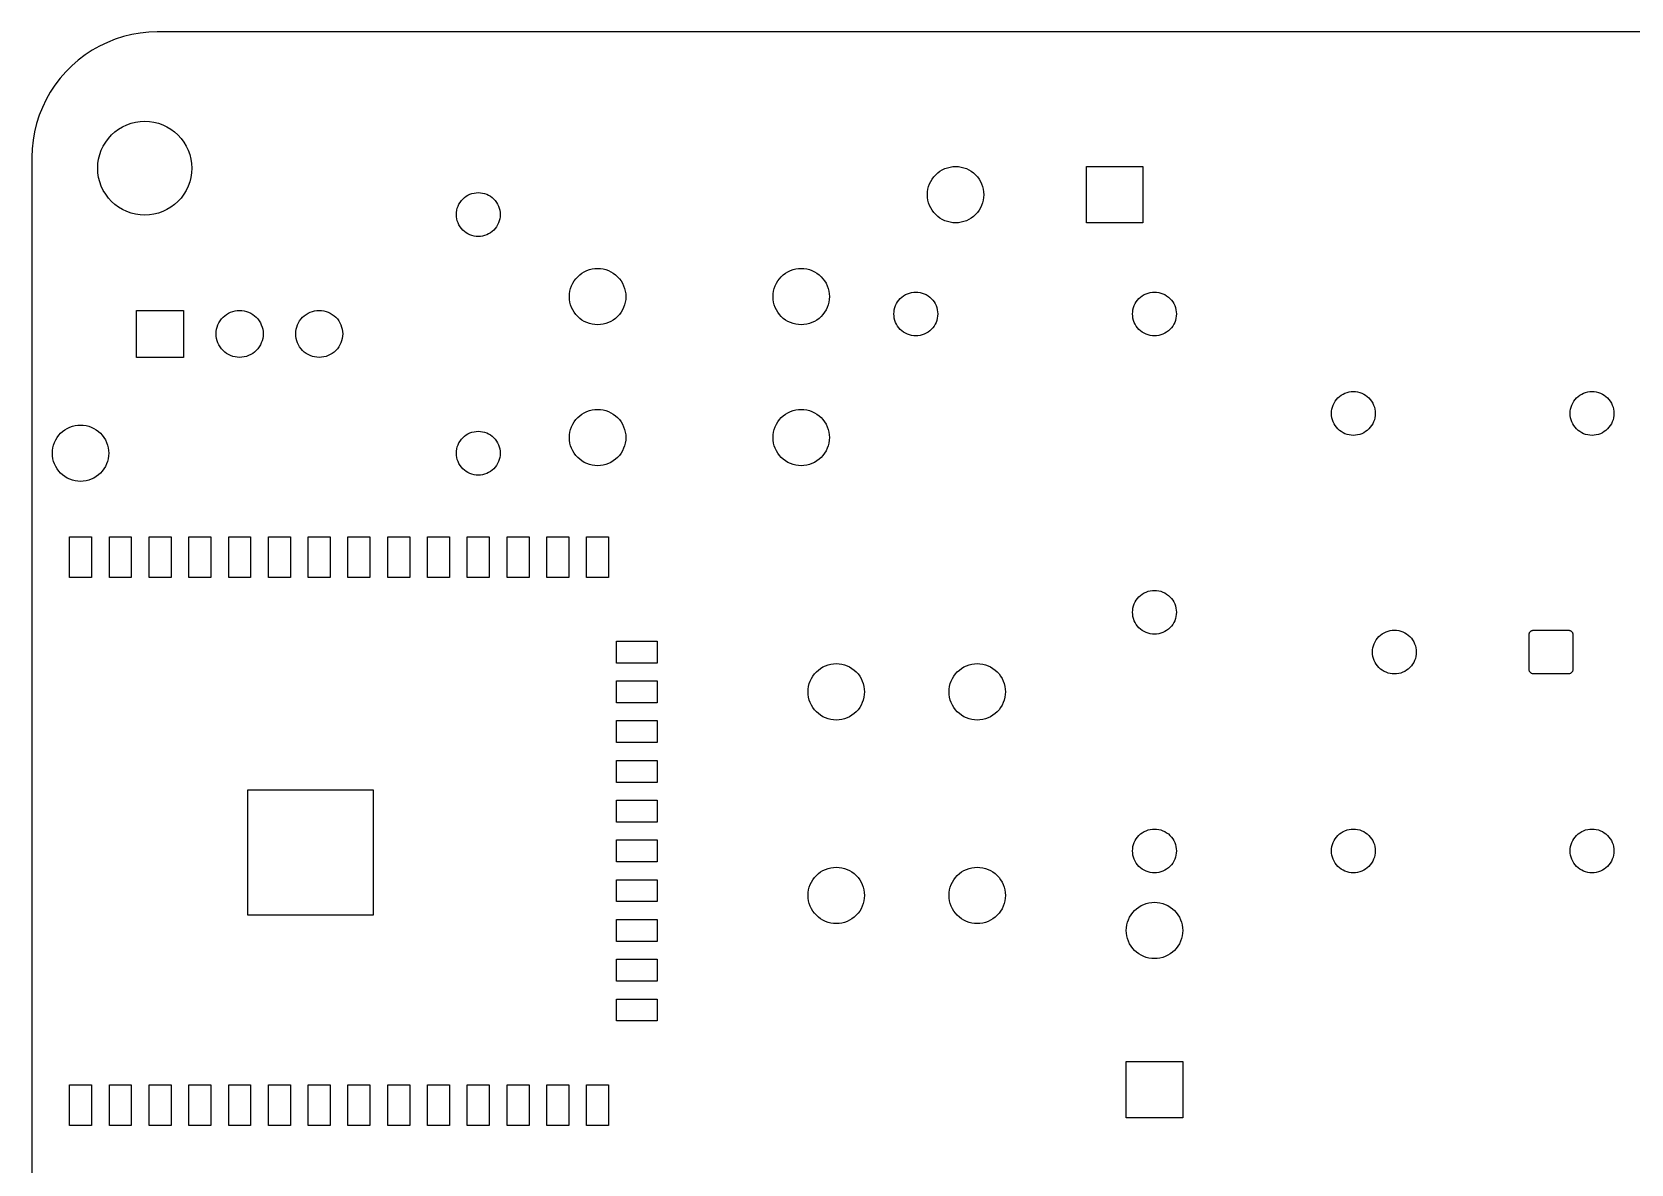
# Model space of a CAD drawing. Header units: millimetres. Extents: x 0 to 102, y 0 to 73.
# Drawn here: x 0 to 51.1, y 37.1 to 73.2 of the extents above; entities that cross this region are included whole.
import ezdxf

# ---------------------------------------------------------------- set-up
doc = ezdxf.new("R2010")
doc.units = ezdxf.units.MM
doc.layers.add('MASK_OPENINGS', color=5, linetype='Continuous')
doc.layers.add('OUTLINE', color=1, linetype='Continuous')

msp = doc.modelspace()

# ---------------------------------------------------------------- linework, layer by layer
at = {"layer": 'MASK_OPENINGS', "color": 5}
for points in [[(2.64849, 67.74058), (2.53943, 67.83943), (2.44058, 67.94849), (2.3529, 68.06671), (2.27722, 68.19296), (2.21429, 68.32602), (2.1647, 68.46461), (2.12894, 68.60739), (2.10734, 68.75299), (2.10012, 68.9), (2.10734, 69.04701), (2.12894, 69.19261), (2.1647, 69.33539), (2.21429, 69.47398), (2.27722, 69.60704), (2.3529, 69.73329), (2.44058, 69.85151), (2.53943, 69.96057), (2.64849, 70.05942), (2.76671, 70.1471), (2.89296, 70.22278), (3.02602, 70.28571), (3.16461, 70.3353), (3.30739, 70.37106), (3.45299, 70.39266), (3.6, 70.39988), (3.74701, 70.39266), (3.89261, 70.37106), (4.03539, 70.3353), (4.17398, 70.28571), (4.30704, 70.22278), (4.43329, 70.1471), (4.55151, 70.05942), (4.66057, 69.96057), (4.75942, 69.85151), (4.8471, 69.73329), (4.92278, 69.60704), (4.98571, 69.47398), (5.0353, 69.33539), (5.07106, 69.19261), (5.09266, 69.04701), (5.09988, 68.9), (5.09266, 68.75299), (5.07106, 68.60739), (5.0353, 68.46461), (4.98571, 68.32602), (4.92278, 68.19296), (4.8471, 68.06671), (4.75942, 67.94849), (4.66057, 67.83943), (4.55151, 67.74058), (4.43329, 67.6529), (4.30704, 67.57722), (4.17398, 67.51429), (4.03539, 67.4647), (3.89261, 67.42894), (3.74701, 67.40734), (3.6, 67.40012), (3.45299, 67.40734), (3.30739, 67.42894), (3.16461, 67.4647), (3.02602, 67.51429), (2.89296, 67.57722), (2.76671, 67.6529), (2.64849, 67.74058)], [(28.85369, 67.41869), (28.79438, 67.48412), (28.74178, 67.55505), (28.69638, 67.6308), (28.65862, 67.71063), (28.62887, 67.79378), (28.60741, 67.87944), (28.59445, 67.9668), (28.59012, 68.055), (28.59445, 68.1432), (28.60741, 68.23056), (28.62887, 68.31622), (28.65862, 68.39937), (28.69638, 68.4792), (28.74178, 68.55495), (28.79438, 68.62588), (28.85369, 68.69131), (28.91912, 68.75062), (28.99005, 68.80322), (29.0658, 68.84862), (29.14563, 68.88638), (29.22878, 68.91613), (29.31444, 68.93759), (29.4018, 68.95055), (29.49, 68.95488), (29.5782, 68.95055), (29.66556, 68.93759), (29.75122, 68.91613), (29.83437, 68.88638), (29.9142, 68.84862), (29.98995, 68.80322), (30.06088, 68.75062), (30.12631, 68.69131), (30.18562, 68.62588), (30.23822, 68.55495), (30.28362, 68.4792), (30.32138, 68.39937), (30.35113, 68.31622), (30.37259, 68.23056), (30.38555, 68.1432), (30.38988, 68.055), (30.38555, 67.9668), (30.37259, 67.87944), (30.35113, 67.79378), (30.32138, 67.71063), (30.28362, 67.6308), (30.23822, 67.55505), (30.18562, 67.48412), (30.12631, 67.41869), (30.06088, 67.35938), (29.98995, 67.30678), (29.9142, 67.26138), (29.83437, 67.22362), (29.75122, 67.19387), (29.66556, 67.17241), (29.5782, 67.15945), (29.49, 67.15512), (29.4018, 67.15945), (29.31444, 67.17241), (29.22878, 67.19387), (29.14563, 67.22362), (29.0658, 67.26138), (28.99005, 67.30678), (28.91912, 67.35938), (28.85369, 67.41869)], [(35.47, 67.155), (33.67, 67.155), (33.67, 68.955), (35.47, 68.955), (35.47, 67.155)], [(13.75511, 66.92511), (13.70899, 66.976), (13.66807, 67.03117), (13.63276, 67.09008), (13.6034, 67.15217), (13.58026, 67.21684), (13.56357, 67.28346), (13.55349, 67.3514), (13.55012, 67.42), (13.55349, 67.4886), (13.56357, 67.55654), (13.58026, 67.62316), (13.6034, 67.68783), (13.63276, 67.74992), (13.66807, 67.80883), (13.70899, 67.864), (13.75511, 67.91489), (13.806, 67.96101), (13.86117, 68.00193), (13.92008, 68.03724), (13.98217, 68.0666), (14.04684, 68.08974), (14.11346, 68.10643), (14.1814, 68.11651), (14.25, 68.11988), (14.3186, 68.11651), (14.38654, 68.10643), (14.45316, 68.08974), (14.51783, 68.0666), (14.57992, 68.03724), (14.63883, 68.00193), (14.694, 67.96101), (14.74489, 67.91489), (14.79101, 67.864), (14.83193, 67.80883), (14.86724, 67.74992), (14.8966, 67.68783), (14.91974, 67.62316), (14.93643, 67.55654), (14.94651, 67.4886), (14.94988, 67.42), (14.94651, 67.3514), (14.93643, 67.28346), (14.91974, 67.21684), (14.8966, 67.15217), (14.86724, 67.09008), (14.83193, 67.03117), (14.79101, 66.976), (14.74489, 66.92511), (14.694, 66.87899), (14.63883, 66.83807), (14.57992, 66.80276), (14.51783, 66.7734), (14.45316, 66.75026), (14.38654, 66.73357), (14.3186, 66.72349), (14.25, 66.72012), (14.1814, 66.72349), (14.11346, 66.73357), (14.04684, 66.75026), (13.98217, 66.7734), (13.92008, 66.80276), (13.86117, 66.83807), (13.806, 66.87899), (13.75511, 66.92511)], [(17.42369, 64.16369), (17.36438, 64.22912), (17.31178, 64.30005), (17.26638, 64.3758), (17.22862, 64.45563), (17.19887, 64.53878), (17.17741, 64.62444), (17.16445, 64.7118), (17.16012, 64.8), (17.16445, 64.8882), (17.17741, 64.97556), (17.19887, 65.06122), (17.22862, 65.14437), (17.26638, 65.2242), (17.31178, 65.29995), (17.36438, 65.37088), (17.42369, 65.43631), (17.48912, 65.49562), (17.56005, 65.54822), (17.6358, 65.59362), (17.71563, 65.63138), (17.79878, 65.66113), (17.88444, 65.68259), (17.9718, 65.69555), (18.06, 65.69988), (18.1482, 65.69555), (18.23556, 65.68259), (18.32122, 65.66113), (18.40437, 65.63138), (18.4842, 65.59362), (18.55995, 65.54822), (18.63088, 65.49562), (18.69631, 65.43631), (18.75562, 65.37088), (18.80822, 65.29995), (18.85362, 65.2242), (18.89138, 65.14437), (18.92113, 65.06122), (18.94259, 64.97556), (18.95555, 64.8882), (18.95988, 64.8), (18.95555, 64.7118), (18.94259, 64.62444), (18.92113, 64.53878), (18.89138, 64.45563), (18.85362, 64.3758), (18.80822, 64.30005), (18.75562, 64.22912), (18.69631, 64.16369), (18.63088, 64.10438), (18.55995, 64.05178), (18.4842, 64.00638), (18.40437, 63.96862), (18.32122, 63.93887), (18.23556, 63.91741), (18.1482, 63.90445), (18.06, 63.90012), (17.9718, 63.90445), (17.88444, 63.91741), (17.79878, 63.93887), (17.71563, 63.96862), (17.6358, 64.00638), (17.56005, 64.05178), (17.48912, 64.10438), (17.42369, 64.16369)], [(23.92369, 64.16369), (23.86438, 64.22912), (23.81178, 64.30005), (23.76638, 64.3758), (23.72862, 64.45563), (23.69887, 64.53878), (23.67741, 64.62444), (23.66445, 64.7118), (23.66012, 64.8), (23.66445, 64.8882), (23.67741, 64.97556), (23.69887, 65.06122), (23.72862, 65.14437), (23.76638, 65.2242), (23.81178, 65.29995), (23.86438, 65.37088), (23.92369, 65.43631), (23.98912, 65.49562), (24.06005, 65.54822), (24.1358, 65.59362), (24.21563, 65.63138), (24.29878, 65.66113), (24.38444, 65.68259), (24.4718, 65.69555), (24.56, 65.69988), (24.6482, 65.69555), (24.73556, 65.68259), (24.82122, 65.66113), (24.90437, 65.63138), (24.9842, 65.59362), (25.05995, 65.54822), (25.13088, 65.49562), (25.19631, 65.43631), (25.25562, 65.37088), (25.30822, 65.29995), (25.35362, 65.2242), (25.39138, 65.14437), (25.42113, 65.06122), (25.44259, 64.97556), (25.45555, 64.8882), (25.45988, 64.8), (25.45555, 64.7118), (25.44259, 64.62444), (25.42113, 64.53878), (25.39138, 64.45563), (25.35362, 64.3758), (25.30822, 64.30005), (25.25562, 64.22912), (25.19631, 64.16369), (25.13088, 64.10438), (25.05995, 64.05178), (24.9842, 64.00638), (24.90437, 63.96862), (24.82122, 63.93887), (24.73556, 63.91741), (24.6482, 63.90445), (24.56, 63.90012), (24.4718, 63.90445), (24.38444, 63.91741), (24.29878, 63.93887), (24.21563, 63.96862), (24.1358, 64.00638), (24.06005, 64.05178), (23.98912, 64.10438), (23.92369, 64.16369)], [(27.72511, 63.75011), (27.67899, 63.801), (27.63807, 63.85617), (27.60276, 63.91508), (27.5734, 63.97717), (27.55026, 64.04184), (27.53357, 64.10846), (27.52349, 64.1764), (27.52012, 64.245), (27.52349, 64.3136), (27.53357, 64.38154), (27.55026, 64.44816), (27.5734, 64.51283), (27.60276, 64.57492), (27.63807, 64.63383), (27.67899, 64.689), (27.72511, 64.73989), (27.776, 64.78601), (27.83117, 64.82693), (27.89008, 64.86224), (27.95217, 64.8916), (28.01684, 64.91474), (28.08346, 64.93143), (28.1514, 64.94151), (28.22, 64.94488), (28.2886, 64.94151), (28.35654, 64.93143), (28.42316, 64.91474), (28.48783, 64.8916), (28.54992, 64.86224), (28.60883, 64.82693), (28.664, 64.78601), (28.71489, 64.73989), (28.76101, 64.689), (28.80193, 64.63383), (28.83724, 64.57492), (28.8666, 64.51283), (28.88974, 64.44816), (28.90643, 64.38154), (28.91651, 64.3136), (28.91988, 64.245), (28.91651, 64.1764), (28.90643, 64.10846), (28.88974, 64.04184), (28.8666, 63.97717), (28.83724, 63.91508), (28.80193, 63.85617), (28.76101, 63.801), (28.71489, 63.75011), (28.664, 63.70399), (28.60883, 63.66307), (28.54992, 63.62776), (28.48783, 63.5984), (28.42316, 63.57526), (28.35654, 63.55857), (28.2886, 63.54849), (28.22, 63.54512), (28.1514, 63.54849), (28.08346, 63.55857), (28.01684, 63.57526), (27.95217, 63.5984), (27.89008, 63.62776), (27.83117, 63.66307), (27.776, 63.70399), (27.72511, 63.75011)], [(35.34511, 63.75011), (35.29899, 63.801), (35.25807, 63.85617), (35.22276, 63.91508), (35.1934, 63.97717), (35.17026, 64.04184), (35.15357, 64.10846), (35.14349, 64.1764), (35.14012, 64.245), (35.14349, 64.3136), (35.15357, 64.38154), (35.17026, 64.44816), (35.1934, 64.51283), (35.22276, 64.57492), (35.25807, 64.63383), (35.29899, 64.689), (35.34511, 64.73989), (35.396, 64.78601), (35.45117, 64.82693), (35.51008, 64.86224), (35.57217, 64.8916), (35.63684, 64.91474), (35.70346, 64.93143), (35.7714, 64.94151), (35.84, 64.94488), (35.9086, 64.94151), (35.97654, 64.93143), (36.04316, 64.91474), (36.10783, 64.8916), (36.16992, 64.86224), (36.22883, 64.82693), (36.284, 64.78601), (36.33489, 64.73989), (36.38101, 64.689), (36.42193, 64.63383), (36.45724, 64.57492), (36.4866, 64.51283), (36.50974, 64.44816), (36.52643, 64.38154), (36.53651, 64.3136), (36.53988, 64.245), (36.53651, 64.1764), (36.52643, 64.10846), (36.50974, 64.04184), (36.4866, 63.97717), (36.45724, 63.91508), (36.42193, 63.85617), (36.38101, 63.801), (36.33489, 63.75011), (36.284, 63.70399), (36.22883, 63.66307), (36.16992, 63.62776), (36.10783, 63.5984), (36.04316, 63.57526), (35.97654, 63.55857), (35.9086, 63.54849), (35.84, 63.54512), (35.7714, 63.54849), (35.70346, 63.55857), (35.63684, 63.57526), (35.57217, 63.5984), (35.51008, 63.62776), (35.45117, 63.66307), (35.396, 63.70399), (35.34511, 63.75011)], [(4.84, 64.36), (4.84, 62.86), (3.34, 62.86), (3.34, 64.36), (4.84, 64.36)], [(6.09976, 63.07976), (6.05034, 63.13428), (6.0065, 63.19339), (5.96867, 63.25651), (5.9372, 63.32303), (5.91241, 63.39232), (5.89453, 63.46371), (5.88373, 63.5365), (5.88012, 63.61), (5.88373, 63.6835), (5.89453, 63.75629), (5.91241, 63.82768), (5.9372, 63.89697), (5.96867, 63.96349), (6.0065, 64.02661), (6.05034, 64.08572), (6.09976, 64.14024), (6.15428, 64.18966), (6.21339, 64.2335), (6.27651, 64.27133), (6.34303, 64.3028), (6.41232, 64.32759), (6.48371, 64.34547), (6.5565, 64.35627), (6.63, 64.35988), (6.7035, 64.35627), (6.7763, 64.34547), (6.84768, 64.32759), (6.91697, 64.3028), (6.98349, 64.27133), (7.04661, 64.2335), (7.10572, 64.18966), (7.16025, 64.14024), (7.20967, 64.08572), (7.2535, 64.02661), (7.29134, 63.96349), (7.3228, 63.89697), (7.34759, 63.82768), (7.36547, 63.75629), (7.37627, 63.6835), (7.37988, 63.61), (7.37627, 63.5365), (7.36547, 63.46371), (7.34759, 63.39232), (7.3228, 63.32303), (7.29134, 63.25651), (7.2535, 63.19339), (7.20967, 63.13428), (7.16025, 63.07976), (7.10572, 63.03034), (7.04661, 62.9865), (6.98349, 62.94867), (6.91697, 62.9172), (6.84768, 62.89241), (6.7763, 62.87453), (6.7035, 62.86373), (6.63, 62.86012), (6.5565, 62.86373), (6.48371, 62.87453), (6.41232, 62.89241), (6.34303, 62.9172), (6.27651, 62.94867), (6.21339, 62.9865), (6.15428, 63.03034), (6.09976, 63.07976)], [(8.63976, 63.07976), (8.59034, 63.13428), (8.5465, 63.19339), (8.50867, 63.25651), (8.4772, 63.32303), (8.45241, 63.39232), (8.43453, 63.46371), (8.42373, 63.5365), (8.42012, 63.61), (8.42373, 63.6835), (8.43453, 63.75629), (8.45241, 63.82768), (8.4772, 63.89697), (8.50867, 63.96349), (8.5465, 64.02661), (8.59034, 64.08572), (8.63976, 64.14024), (8.69428, 64.18966), (8.75339, 64.2335), (8.81651, 64.27133), (8.88303, 64.3028), (8.95232, 64.32759), (9.02371, 64.34547), (9.0965, 64.35627), (9.17, 64.35988), (9.2435, 64.35627), (9.3163, 64.34547), (9.38768, 64.32759), (9.45697, 64.3028), (9.52349, 64.27133), (9.58661, 64.2335), (9.64572, 64.18966), (9.70025, 64.14024), (9.74967, 64.08572), (9.7935, 64.02661), (9.83134, 63.96349), (9.8628, 63.89697), (9.88759, 63.82768), (9.90547, 63.75629), (9.91627, 63.6835), (9.91988, 63.61), (9.91627, 63.5365), (9.90547, 63.46371), (9.88759, 63.39232), (9.8628, 63.32303), (9.83134, 63.25651), (9.7935, 63.19339), (9.74967, 63.13428), (9.70025, 63.07976), (9.64572, 63.03034), (9.58661, 62.9865), (9.52349, 62.94867), (9.45697, 62.9172), (9.38768, 62.89241), (9.3163, 62.87453), (9.2435, 62.86373), (9.17, 62.86012), (9.0965, 62.86373), (9.02371, 62.87453), (8.95232, 62.89241), (8.88303, 62.9172), (8.81651, 62.94867), (8.75339, 62.9865), (8.69428, 63.03034), (8.63976, 63.07976)], [(41.69511, 60.57511), (41.64899, 60.626), (41.60807, 60.68117), (41.57276, 60.74008), (41.5434, 60.80217), (41.52026, 60.86684), (41.50357, 60.93346), (41.49349, 61.0014), (41.49012, 61.07), (41.49349, 61.1386), (41.50357, 61.20654), (41.52026, 61.27317), (41.5434, 61.33783), (41.57276, 61.39992), (41.60807, 61.45883), (41.64899, 61.514), (41.69511, 61.56489), (41.746, 61.61102), (41.80117, 61.65193), (41.86008, 61.68724), (41.92217, 61.71661), (41.98684, 61.73974), (42.05346, 61.75643), (42.1214, 61.76651), (42.19, 61.76988), (42.2586, 61.76651), (42.32654, 61.75643), (42.39316, 61.73974), (42.45783, 61.71661), (42.51992, 61.68724), (42.57883, 61.65193), (42.634, 61.61102), (42.68489, 61.56489), (42.73101, 61.514), (42.77193, 61.45883), (42.80724, 61.39992), (42.8366, 61.33783), (42.85974, 61.27317), (42.87643, 61.20654), (42.88651, 61.1386), (42.88988, 61.07), (42.88651, 61.0014), (42.87643, 60.93346), (42.85974, 60.86684), (42.8366, 60.80217), (42.80724, 60.74008), (42.77193, 60.68117), (42.73101, 60.626), (42.68489, 60.57511), (42.634, 60.52899), (42.57883, 60.48807), (42.51992, 60.45276), (42.45783, 60.4234), (42.39316, 60.40026), (42.32654, 60.38357), (42.2586, 60.37349), (42.19, 60.37012), (42.1214, 60.37349), (42.05346, 60.38357), (41.98684, 60.40026), (41.92217, 60.4234), (41.86008, 60.45276), (41.80117, 60.48807), (41.746, 60.52899), (41.69511, 60.57511)], [(49.31511, 60.57511), (49.26899, 60.626), (49.22807, 60.68117), (49.19276, 60.74008), (49.1634, 60.80217), (49.14026, 60.86684), (49.12357, 60.93346), (49.11349, 61.0014), (49.11012, 61.07), (49.11349, 61.1386), (49.12357, 61.20654), (49.14026, 61.27317), (49.1634, 61.33783), (49.19276, 61.39992), (49.22807, 61.45883), (49.26899, 61.514), (49.31511, 61.56489), (49.366, 61.61102), (49.42117, 61.65193), (49.48008, 61.68724), (49.54217, 61.71661), (49.60684, 61.73974), (49.67346, 61.75643), (49.7414, 61.76651), (49.81, 61.76988), (49.8786, 61.76651), (49.94654, 61.75643), (50.01316, 61.73974), (50.07783, 61.71661), (50.13992, 61.68724), (50.19883, 61.65193), (50.254, 61.61102), (50.30489, 61.56489), (50.35101, 61.514), (50.39193, 61.45883), (50.42724, 61.39992), (50.4566, 61.33783), (50.47974, 61.27317), (50.49643, 61.20654), (50.50651, 61.1386), (50.50988, 61.07), (50.50651, 61.0014), (50.49643, 60.93346), (50.47974, 60.86684), (50.4566, 60.80217), (50.42724, 60.74008), (50.39193, 60.68117), (50.35101, 60.626), (50.30489, 60.57511), (50.254, 60.52899), (50.19883, 60.48807), (50.13992, 60.45276), (50.07783, 60.4234), (50.01316, 60.40026), (49.94654, 60.38357), (49.8786, 60.37349), (49.81, 60.37012), (49.7414, 60.37349), (49.67346, 60.38357), (49.60684, 60.40026), (49.54217, 60.4234), (49.48008, 60.45276), (49.42117, 60.48807), (49.366, 60.52899), (49.31511, 60.57511)], [(17.42369, 59.66369), (17.36438, 59.72912), (17.31178, 59.80005), (17.26638, 59.8758), (17.22862, 59.95563), (17.19887, 60.03878), (17.17741, 60.12444), (17.16445, 60.2118), (17.16012, 60.3), (17.16445, 60.3882), (17.17741, 60.47556), (17.19887, 60.56122), (17.22862, 60.64437), (17.26638, 60.7242), (17.31178, 60.79995), (17.36438, 60.87088), (17.42369, 60.93631), (17.48912, 60.99562), (17.56005, 61.04822), (17.6358, 61.09362), (17.71563, 61.13138), (17.79878, 61.16113), (17.88444, 61.18259), (17.9718, 61.19555), (18.06, 61.19988), (18.1482, 61.19555), (18.23556, 61.18259), (18.32122, 61.16113), (18.40437, 61.13138), (18.4842, 61.09362), (18.55995, 61.04822), (18.63088, 60.99562), (18.69631, 60.93631), (18.75562, 60.87088), (18.80822, 60.79995), (18.85362, 60.7242), (18.89138, 60.64437), (18.92113, 60.56122), (18.94259, 60.47556), (18.95555, 60.3882), (18.95988, 60.3), (18.95555, 60.2118), (18.94259, 60.12444), (18.92113, 60.03878), (18.89138, 59.95563), (18.85362, 59.8758), (18.80822, 59.80005), (18.75562, 59.72912), (18.69631, 59.66369), (18.63088, 59.60438), (18.55995, 59.55178), (18.4842, 59.50638), (18.40437, 59.46862), (18.32122, 59.43887), (18.23556, 59.41741), (18.1482, 59.40445), (18.06, 59.40012), (17.9718, 59.40445), (17.88444, 59.41741), (17.79878, 59.43887), (17.71563, 59.46862), (17.6358, 59.50638), (17.56005, 59.55178), (17.48912, 59.60438), (17.42369, 59.66369)], [(23.92369, 59.66369), (23.86438, 59.72912), (23.81178, 59.80005), (23.76638, 59.8758), (23.72862, 59.95563), (23.69887, 60.03878), (23.67741, 60.12444), (23.66445, 60.2118), (23.66012, 60.3), (23.66445, 60.3882), (23.67741, 60.47556), (23.69887, 60.56122), (23.72862, 60.64437), (23.76638, 60.7242), (23.81178, 60.79995), (23.86438, 60.87088), (23.92369, 60.93631), (23.98912, 60.99562), (24.06005, 61.04822), (24.1358, 61.09362), (24.21563, 61.13138), (24.29878, 61.16113), (24.38444, 61.18259), (24.4718, 61.19555), (24.56, 61.19988), (24.6482, 61.19555), (24.73556, 61.18259), (24.82122, 61.16113), (24.90437, 61.13138), (24.9842, 61.09362), (25.05995, 61.04822), (25.13088, 60.99562), (25.19631, 60.93631), (25.25562, 60.87088), (25.30822, 60.79995), (25.35362, 60.7242), (25.39138, 60.64437), (25.42113, 60.56122), (25.44259, 60.47556), (25.45555, 60.3882), (25.45988, 60.3), (25.45555, 60.2118), (25.44259, 60.12444), (25.42113, 60.03878), (25.39138, 59.95563), (25.35362, 59.8758), (25.30822, 59.80005), (25.25562, 59.72912), (25.19631, 59.66369), (25.13088, 59.60438), (25.05995, 59.55178), (24.9842, 59.50638), (24.90437, 59.46862), (24.82122, 59.43887), (24.73556, 59.41741), (24.6482, 59.40445), (24.56, 59.40012), (24.4718, 59.40445), (24.38444, 59.41741), (24.29878, 59.43887), (24.21563, 59.46862), (24.1358, 59.50638), (24.06005, 59.55178), (23.98912, 59.60438), (23.92369, 59.66369)], [(0.91369, 59.16369), (0.85438, 59.22912), (0.80178, 59.30005), (0.75638, 59.3758), (0.71862, 59.45563), (0.68887, 59.53878), (0.66741, 59.62444), (0.65445, 59.7118), (0.65012, 59.8), (0.65445, 59.8882), (0.66741, 59.97556), (0.68887, 60.06122), (0.71862, 60.14437), (0.75638, 60.2242), (0.80178, 60.29995), (0.85438, 60.37088), (0.91369, 60.43631), (0.97912, 60.49562), (1.05005, 60.54822), (1.1258, 60.59362), (1.20563, 60.63138), (1.28878, 60.66113), (1.37444, 60.68259), (1.4618, 60.69555), (1.55, 60.69988), (1.6382, 60.69555), (1.72556, 60.68259), (1.81122, 60.66113), (1.89437, 60.63138), (1.9742, 60.59362), (2.04995, 60.54822), (2.12088, 60.49562), (2.18631, 60.43631), (2.24562, 60.37088), (2.29822, 60.29995), (2.34362, 60.2242), (2.38138, 60.14437), (2.41113, 60.06122), (2.43259, 59.97556), (2.44555, 59.8882), (2.44988, 59.8), (2.44555, 59.7118), (2.43259, 59.62444), (2.41113, 59.53878), (2.38138, 59.45563), (2.34362, 59.3758), (2.29822, 59.30005), (2.24562, 59.22912), (2.18631, 59.16369), (2.12088, 59.10438), (2.04995, 59.05178), (1.9742, 59.00638), (1.89437, 58.96862), (1.81122, 58.93887), (1.72556, 58.91741), (1.6382, 58.90445), (1.55, 58.90012), (1.4618, 58.90445), (1.37444, 58.91741), (1.28878, 58.93887), (1.20563, 58.96862), (1.1258, 59.00638), (1.05005, 59.05178), (0.97912, 59.10438), (0.91369, 59.16369)], [(13.75511, 59.30511), (13.70899, 59.356), (13.66807, 59.41117), (13.63276, 59.47008), (13.6034, 59.53217), (13.58026, 59.59684), (13.56357, 59.66346), (13.55349, 59.7314), (13.55012, 59.8), (13.55349, 59.8686), (13.56357, 59.93654), (13.58026, 60.00316), (13.6034, 60.06783), (13.63276, 60.12992), (13.66807, 60.18883), (13.70899, 60.244), (13.75511, 60.29489), (13.806, 60.34101), (13.86117, 60.38193), (13.92008, 60.41724), (13.98217, 60.4466), (14.04684, 60.46974), (14.11346, 60.48643), (14.1814, 60.49651), (14.25, 60.49988), (14.3186, 60.49651), (14.38654, 60.48643), (14.45316, 60.46974), (14.51783, 60.4466), (14.57992, 60.41724), (14.63883, 60.38193), (14.694, 60.34101), (14.74489, 60.29489), (14.79101, 60.244), (14.83193, 60.18883), (14.86724, 60.12992), (14.8966, 60.06783), (14.91974, 60.00316), (14.93643, 59.93654), (14.94651, 59.8686), (14.94988, 59.8), (14.94651, 59.7314), (14.93643, 59.66346), (14.91974, 59.59684), (14.8966, 59.53217), (14.86724, 59.47008), (14.83193, 59.41117), (14.79101, 59.356), (14.74489, 59.30511), (14.694, 59.25899), (14.63883, 59.21807), (14.57992, 59.18276), (14.51783, 59.1534), (14.45316, 59.13026), (14.38654, 59.11357), (14.3186, 59.10349), (14.25, 59.10012), (14.1814, 59.10349), (14.11346, 59.11357), (14.04684, 59.13026), (13.98217, 59.1534), (13.92008, 59.18276), (13.86117, 59.21807), (13.806, 59.25899), (13.75511, 59.30511)], [(1.9, 55.83), (1.2, 55.83), (1.2, 57.13), (1.9, 57.13), (1.9, 55.83)], [(3.17, 55.83), (2.47, 55.83), (2.47, 57.13), (3.17, 57.13), (3.17, 55.83)], [(4.44, 55.83), (3.74, 55.83), (3.74, 57.13), (4.44, 57.13), (4.44, 55.83)], [(5.71, 55.83), (5.01, 55.83), (5.01, 57.13), (5.71, 57.13), (5.71, 55.83)], [(6.98, 55.83), (6.28, 55.83), (6.28, 57.13), (6.98, 57.13), (6.98, 55.83)], [(8.25, 55.83), (7.55, 55.83), (7.55, 57.13), (8.25, 57.13), (8.25, 55.83)], [(9.52, 55.83), (8.82, 55.83), (8.82, 57.13), (9.52, 57.13), (9.52, 55.83)], [(10.79, 55.83), (10.09, 55.83), (10.09, 57.13), (10.79, 57.13), (10.79, 55.83)], [(12.06, 55.83), (11.36, 55.83), (11.36, 57.13), (12.06, 57.13), (12.06, 55.83)], [(13.33, 55.83), (12.63, 55.83), (12.63, 57.13), (13.33, 57.13), (13.33, 55.83)], [(14.6, 55.83), (13.9, 55.83), (13.9, 57.13), (14.6, 57.13), (14.6, 55.83)], [(15.87, 55.83), (15.17, 55.83), (15.17, 57.13), (15.87, 57.13), (15.87, 55.83)], [(17.14, 55.83), (16.44, 55.83), (16.44, 57.13), (17.14, 57.13), (17.14, 55.83)], [(18.41, 55.83), (17.71, 55.83), (17.71, 57.13), (18.41, 57.13), (18.41, 55.83)], [(35.34511, 54.22511), (35.29899, 54.276), (35.25807, 54.33117), (35.22276, 54.39008), (35.1934, 54.45217), (35.17026, 54.51684), (35.15357, 54.58346), (35.14349, 54.6514), (35.14012, 54.72), (35.14349, 54.7886), (35.15357, 54.85654), (35.17026, 54.92316), (35.1934, 54.98783), (35.22276, 55.04992), (35.25807, 55.10883), (35.29899, 55.164), (35.34511, 55.21489), (35.396, 55.26101), (35.45117, 55.30193), (35.51008, 55.33724), (35.57217, 55.3666), (35.63684, 55.38974), (35.70346, 55.40643), (35.7714, 55.41651), (35.84, 55.41988), (35.9086, 55.41651), (35.97654, 55.40643), (36.04316, 55.38974), (36.10783, 55.3666), (36.16992, 55.33724), (36.22883, 55.30193), (36.284, 55.26101), (36.33489, 55.21489), (36.38101, 55.164), (36.42193, 55.10883), (36.45724, 55.04992), (36.4866, 54.98783), (36.50974, 54.92316), (36.52643, 54.85654), (36.53651, 54.7886), (36.53988, 54.72), (36.53651, 54.6514), (36.52643, 54.58346), (36.50974, 54.51684), (36.4866, 54.45217), (36.45724, 54.39008), (36.42193, 54.33117), (36.38101, 54.276), (36.33489, 54.22511), (36.284, 54.17899), (36.22883, 54.13807), (36.16992, 54.10276), (36.10783, 54.0734), (36.04316, 54.05026), (35.97654, 54.03357), (35.9086, 54.02349), (35.84, 54.02012), (35.7714, 54.02349), (35.70346, 54.03357), (35.63684, 54.05026), (35.57217, 54.0734), (35.51008, 54.10276), (35.45117, 54.13807), (35.396, 54.17899), (35.34511, 54.22511)], [(43.00511, 52.95511), (42.95899, 53.006), (42.91807, 53.06117), (42.88276, 53.12008), (42.8534, 53.18217), (42.83026, 53.24684), (42.81357, 53.31346), (42.80349, 53.3814), (42.80012, 53.45), (42.80349, 53.5186), (42.81357, 53.58654), (42.83026, 53.65316), (42.8534, 53.71783), (42.88276, 53.77992), (42.91807, 53.83883), (42.95899, 53.894), (43.00511, 53.94489), (43.056, 53.99101), (43.11117, 54.03193), (43.17008, 54.06724), (43.23217, 54.0966), (43.29684, 54.11974), (43.36346, 54.13643), (43.4314, 54.14651), (43.5, 54.14988), (43.5686, 54.14651), (43.63654, 54.13643), (43.70316, 54.11974), (43.76783, 54.0966), (43.82992, 54.06724), (43.88883, 54.03193), (43.944, 53.99101), (43.99489, 53.94489), (44.04101, 53.894), (44.08193, 53.83883), (44.11724, 53.77992), (44.1466, 53.71783), (44.16974, 53.65316), (44.18643, 53.58654), (44.19651, 53.5186), (44.19988, 53.45), (44.19651, 53.3814), (44.18643, 53.31346), (44.16974, 53.24684), (44.1466, 53.18217), (44.11724, 53.12008), (44.08193, 53.06117), (44.04101, 53.006), (43.99489, 52.95511), (43.944, 52.90899), (43.88883, 52.86807), (43.82992, 52.83276), (43.76783, 52.8034), (43.70316, 52.78026), (43.63654, 52.76357), (43.5686, 52.75349), (43.5, 52.75012), (43.4314, 52.75349), (43.36346, 52.76357), (43.29684, 52.78026), (43.23217, 52.8034), (43.17008, 52.83276), (43.11117, 52.86807), (43.056, 52.90899), (43.00511, 52.95511)], [(47.81782, 52.82935), (47.81153, 52.84264), (47.80657, 52.85649), (47.803, 52.87076), (47.80084, 52.88531), (47.8, 52.90245), (47.8, 53.99755), (47.80084, 54.01469), (47.803, 54.02924), (47.80657, 54.04351), (47.81153, 54.05736), (47.81782, 54.07065), (47.82538, 54.08327), (47.83414, 54.09508), (47.84402, 54.10598), (47.85492, 54.11586), (47.86673, 54.12462), (47.87935, 54.13218), (47.89264, 54.13847), (47.90649, 54.14343), (47.92076, 54.147), (47.93531, 54.14916), (47.95245, 54.15), (49.04755, 54.15), (49.06469, 54.14916), (49.07924, 54.147), (49.09351, 54.14343), (49.10736, 54.13847), (49.12065, 54.13218), (49.13327, 54.12462), (49.14508, 54.11586), (49.15598, 54.10598), (49.16586, 54.09508), (49.17462, 54.08327), (49.18218, 54.07065), (49.18847, 54.05736), (49.19343, 54.04351), (49.197, 54.02924), (49.19916, 54.01469), (49.2, 53.99755), (49.2, 52.90245), (49.19916, 52.88531), (49.197, 52.87076), (49.19343, 52.85649), (49.18847, 52.84264), (49.18218, 52.82935), (49.17462, 52.81673), (49.16586, 52.80492), (49.15598, 52.79402), (49.14508, 52.78414), (49.13327, 52.77538), (49.12065, 52.76782), (49.10736, 52.76153), (49.09351, 52.75657), (49.07924, 52.753), (49.06469, 52.75084), (49.04755, 52.75), (47.95245, 52.75), (47.93531, 52.75084), (47.92076, 52.753), (47.90649, 52.75657), (47.89264, 52.76153), (47.87935, 52.76782), (47.86673, 52.77538), (47.85492, 52.78414), (47.84402, 52.79402), (47.83414, 52.80492), (47.82538, 52.81673), (47.81782, 52.82935)], [(19.96, 53.1), (18.66, 53.1), (18.66, 53.8), (19.96, 53.8), (19.96, 53.1)], [(25.04369, 51.54369), (24.98438, 51.60912), (24.93178, 51.68005), (24.88638, 51.7558), (24.84862, 51.83563), (24.81887, 51.91878), (24.79741, 52.00444), (24.78445, 52.0918), (24.78012, 52.18), (24.78445, 52.2682), (24.79741, 52.35556), (24.81887, 52.44122), (24.84862, 52.52437), (24.88638, 52.6042), (24.93178, 52.67995), (24.98438, 52.75088), (25.04369, 52.81631), (25.10912, 52.87562), (25.18005, 52.92822), (25.2558, 52.97362), (25.33563, 53.01138), (25.41878, 53.04113), (25.50444, 53.06259), (25.5918, 53.07555), (25.68, 53.07988), (25.7682, 53.07555), (25.85556, 53.06259), (25.94122, 53.04113), (26.02437, 53.01138), (26.1042, 52.97362), (26.17995, 52.92822), (26.25088, 52.87562), (26.31631, 52.81631), (26.37562, 52.75088), (26.42822, 52.67995), (26.47362, 52.6042), (26.51138, 52.52437), (26.54113, 52.44122), (26.56259, 52.35556), (26.57555, 52.2682), (26.57988, 52.18), (26.57555, 52.0918), (26.56259, 52.00444), (26.54113, 51.91878), (26.51138, 51.83563), (26.47362, 51.7558), (26.42822, 51.68005), (26.37562, 51.60912), (26.31631, 51.54369), (26.25088, 51.48438), (26.17995, 51.43178), (26.1042, 51.38638), (26.02437, 51.34862), (25.94122, 51.31887), (25.85556, 51.29741), (25.7682, 51.28445), (25.68, 51.28012), (25.5918, 51.28445), (25.50444, 51.29741), (25.41878, 51.31887), (25.33563, 51.34862), (25.2558, 51.38638), (25.18005, 51.43178), (25.10912, 51.48438), (25.04369, 51.54369)], [(29.54369, 51.54369), (29.48438, 51.60912), (29.43178, 51.68005), (29.38638, 51.7558), (29.34862, 51.83563), (29.31887, 51.91878), (29.29741, 52.00444), (29.28445, 52.0918), (29.28012, 52.18), (29.28445, 52.2682), (29.29741, 52.35556), (29.31887, 52.44122), (29.34862, 52.52437), (29.38638, 52.6042), (29.43178, 52.67995), (29.48438, 52.75088), (29.54369, 52.81631), (29.60912, 52.87562), (29.68005, 52.92822), (29.7558, 52.97362), (29.83563, 53.01138), (29.91878, 53.04113), (30.00444, 53.06259), (30.0918, 53.07555), (30.18, 53.07988), (30.2682, 53.07555), (30.35556, 53.06259), (30.44122, 53.04113), (30.52437, 53.01138), (30.6042, 52.97362), (30.67995, 52.92822), (30.75088, 52.87562), (30.81631, 52.81631), (30.87562, 52.75088), (30.92822, 52.67995), (30.97362, 52.6042), (31.01138, 52.52437), (31.04113, 52.44122), (31.06259, 52.35556), (31.07555, 52.2682), (31.07988, 52.18), (31.07555, 52.0918), (31.06259, 52.00444), (31.04113, 51.91878), (31.01138, 51.83563), (30.97362, 51.7558), (30.92822, 51.68005), (30.87562, 51.60912), (30.81631, 51.54369), (30.75088, 51.48438), (30.67995, 51.43178), (30.6042, 51.38638), (30.52437, 51.34862), (30.44122, 51.31887), (30.35556, 51.29741), (30.2682, 51.28445), (30.18, 51.28012), (30.0918, 51.28445), (30.00444, 51.29741), (29.91878, 51.31887), (29.83563, 51.34862), (29.7558, 51.38638), (29.68005, 51.43178), (29.60912, 51.48438), (29.54369, 51.54369)], [(19.96, 51.83), (18.66, 51.83), (18.66, 52.53), (19.96, 52.53), (19.96, 51.83)], [(19.96, 50.56), (18.66, 50.56), (18.66, 51.26), (19.96, 51.26), (19.96, 50.56)], [(19.96, 49.29), (18.66, 49.29), (18.66, 49.99), (19.96, 49.99), (19.96, 49.29)], [(10.89, 45.05), (6.89, 45.05), (6.89, 49.05), (10.89, 49.05), (10.89, 45.05)], [(19.96, 48.02), (18.66, 48.02), (18.66, 48.72), (19.96, 48.72), (19.96, 48.02)], [(35.34511, 46.60511), (35.29899, 46.656), (35.25807, 46.71117), (35.22276, 46.77008), (35.1934, 46.83217), (35.17026, 46.89684), (35.15357, 46.96346), (35.14349, 47.0314), (35.14012, 47.1), (35.14349, 47.1686), (35.15357, 47.23654), (35.17026, 47.30316), (35.1934, 47.36783), (35.22276, 47.42992), (35.25807, 47.48883), (35.29899, 47.544), (35.34511, 47.59489), (35.396, 47.64101), (35.45117, 47.68193), (35.51008, 47.71724), (35.57217, 47.7466), (35.63684, 47.76974), (35.70346, 47.78643), (35.7714, 47.79651), (35.84, 47.79988), (35.9086, 47.79651), (35.97654, 47.78643), (36.04316, 47.76974), (36.10783, 47.7466), (36.16992, 47.71724), (36.22883, 47.68193), (36.284, 47.64101), (36.33489, 47.59489), (36.38101, 47.544), (36.42193, 47.48883), (36.45724, 47.42992), (36.4866, 47.36783), (36.50974, 47.30316), (36.52643, 47.23654), (36.53651, 47.1686), (36.53988, 47.1), (36.53651, 47.0314), (36.52643, 46.96346), (36.50974, 46.89684), (36.4866, 46.83217), (36.45724, 46.77008), (36.42193, 46.71117), (36.38101, 46.656), (36.33489, 46.60511), (36.284, 46.55899), (36.22883, 46.51807), (36.16992, 46.48276), (36.10783, 46.4534), (36.04316, 46.43026), (35.97654, 46.41357), (35.9086, 46.40349), (35.84, 46.40012), (35.7714, 46.40349), (35.70346, 46.41357), (35.63684, 46.43026), (35.57217, 46.4534), (35.51008, 46.48276), (35.45117, 46.51807), (35.396, 46.55899), (35.34511, 46.60511)], [(41.69511, 46.60511), (41.64899, 46.656), (41.60807, 46.71117), (41.57276, 46.77008), (41.5434, 46.83217), (41.52026, 46.89684), (41.50357, 46.96346), (41.49349, 47.0314), (41.49012, 47.1), (41.49349, 47.1686), (41.50357, 47.23654), (41.52026, 47.30316), (41.5434, 47.36783), (41.57276, 47.42992), (41.60807, 47.48883), (41.64899, 47.544), (41.69511, 47.59489), (41.746, 47.64101), (41.80117, 47.68193), (41.86008, 47.71724), (41.92217, 47.7466), (41.98684, 47.76974), (42.05346, 47.78643), (42.1214, 47.79651), (42.19, 47.79988), (42.2586, 47.79651), (42.32654, 47.78643), (42.39316, 47.76974), (42.45783, 47.7466), (42.51992, 47.71724), (42.57883, 47.68193), (42.634, 47.64101), (42.68489, 47.59489), (42.73101, 47.544), (42.77193, 47.48883), (42.80724, 47.42992), (42.8366, 47.36783), (42.85974, 47.30316), (42.87643, 47.23654), (42.88651, 47.1686), (42.88988, 47.1), (42.88651, 47.0314), (42.87643, 46.96346), (42.85974, 46.89684), (42.8366, 46.83217), (42.80724, 46.77008), (42.77193, 46.71117), (42.73101, 46.656), (42.68489, 46.60511), (42.634, 46.55899), (42.57883, 46.51807), (42.51992, 46.48276), (42.45783, 46.4534), (42.39316, 46.43026), (42.32654, 46.41357), (42.2586, 46.40349), (42.19, 46.40012), (42.1214, 46.40349), (42.05346, 46.41357), (41.98684, 46.43026), (41.92217, 46.4534), (41.86008, 46.48276), (41.80117, 46.51807), (41.746, 46.55899), (41.69511, 46.60511)], [(49.31511, 46.60511), (49.26899, 46.656), (49.22807, 46.71117), (49.19276, 46.77008), (49.1634, 46.83217), (49.14026, 46.89684), (49.12357, 46.96346), (49.11349, 47.0314), (49.11012, 47.1), (49.11349, 47.1686), (49.12357, 47.23654), (49.14026, 47.30316), (49.1634, 47.36783), (49.19276, 47.42992), (49.22807, 47.48883), (49.26899, 47.544), (49.31511, 47.59489), (49.366, 47.64101), (49.42117, 47.68193), (49.48008, 47.71724), (49.54217, 47.7466), (49.60684, 47.76974), (49.67346, 47.78643), (49.7414, 47.79651), (49.81, 47.79988), (49.8786, 47.79651), (49.94654, 47.78643), (50.01316, 47.76974), (50.07783, 47.7466), (50.13992, 47.71724), (50.19883, 47.68193), (50.254, 47.64101), (50.30489, 47.59489), (50.35101, 47.544), (50.39193, 47.48883), (50.42724, 47.42992), (50.4566, 47.36783), (50.47974, 47.30316), (50.49643, 47.23654), (50.50651, 47.1686), (50.50988, 47.1), (50.50651, 47.0314), (50.49643, 46.96346), (50.47974, 46.89684), (50.4566, 46.83217), (50.42724, 46.77008), (50.39193, 46.71117), (50.35101, 46.656), (50.30489, 46.60511), (50.254, 46.55899), (50.19883, 46.51807), (50.13992, 46.48276), (50.07783, 46.4534), (50.01316, 46.43026), (49.94654, 46.41357), (49.8786, 46.40349), (49.81, 46.40012), (49.7414, 46.40349), (49.67346, 46.41357), (49.60684, 46.43026), (49.54217, 46.4534), (49.48008, 46.48276), (49.42117, 46.51807), (49.366, 46.55899), (49.31511, 46.60511)], [(19.96, 46.75), (18.66, 46.75), (18.66, 47.45), (19.96, 47.45), (19.96, 46.75)], [(25.04369, 45.04369), (24.98438, 45.10912), (24.93178, 45.18005), (24.88638, 45.2558), (24.84862, 45.33563), (24.81887, 45.41878), (24.79741, 45.50444), (24.78445, 45.5918), (24.78012, 45.68), (24.78445, 45.7682), (24.79741, 45.85556), (24.81887, 45.94122), (24.84862, 46.02437), (24.88638, 46.1042), (24.93178, 46.17995), (24.98438, 46.25088), (25.04369, 46.31631), (25.10912, 46.37562), (25.18005, 46.42822), (25.2558, 46.47362), (25.33563, 46.51138), (25.41878, 46.54113), (25.50444, 46.56259), (25.5918, 46.57555), (25.68, 46.57988), (25.7682, 46.57555), (25.85556, 46.56259), (25.94122, 46.54113), (26.02437, 46.51138), (26.1042, 46.47362), (26.17995, 46.42822), (26.25088, 46.37562), (26.31631, 46.31631), (26.37562, 46.25088), (26.42822, 46.17995), (26.47362, 46.1042), (26.51138, 46.02437), (26.54113, 45.94122), (26.56259, 45.85556), (26.57555, 45.7682), (26.57988, 45.68), (26.57555, 45.5918), (26.56259, 45.50444), (26.54113, 45.41878), (26.51138, 45.33563), (26.47362, 45.2558), (26.42822, 45.18005), (26.37562, 45.10912), (26.31631, 45.04369), (26.25088, 44.98438), (26.17995, 44.93178), (26.1042, 44.88638), (26.02437, 44.84862), (25.94122, 44.81887), (25.85556, 44.79741), (25.7682, 44.78445), (25.68, 44.78012), (25.5918, 44.78445), (25.50444, 44.79741), (25.41878, 44.81887), (25.33563, 44.84862), (25.2558, 44.88638), (25.18005, 44.93178), (25.10912, 44.98438), (25.04369, 45.04369)], [(29.54369, 45.04369), (29.48438, 45.10912), (29.43178, 45.18005), (29.38638, 45.2558), (29.34862, 45.33563), (29.31887, 45.41878), (29.29741, 45.50444), (29.28445, 45.5918), (29.28012, 45.68), (29.28445, 45.7682), (29.29741, 45.85556), (29.31887, 45.94122), (29.34862, 46.02437), (29.38638, 46.1042), (29.43178, 46.17995), (29.48438, 46.25088), (29.54369, 46.31631), (29.60912, 46.37562), (29.68005, 46.42822), (29.7558, 46.47362), (29.83563, 46.51138), (29.91878, 46.54113), (30.00444, 46.56259), (30.0918, 46.57555), (30.18, 46.57988), (30.2682, 46.57555), (30.35556, 46.56259), (30.44122, 46.54113), (30.52437, 46.51138), (30.6042, 46.47362), (30.67995, 46.42822), (30.75088, 46.37562), (30.81631, 46.31631), (30.87562, 46.25088), (30.92822, 46.17995), (30.97362, 46.1042), (31.01138, 46.02437), (31.04113, 45.94122), (31.06259, 45.85556), (31.07555, 45.7682), (31.07988, 45.68), (31.07555, 45.5918), (31.06259, 45.50444), (31.04113, 45.41878), (31.01138, 45.33563), (30.97362, 45.2558), (30.92822, 45.18005), (30.87562, 45.10912), (30.81631, 45.04369), (30.75088, 44.98438), (30.67995, 44.93178), (30.6042, 44.88638), (30.52437, 44.84862), (30.44122, 44.81887), (30.35556, 44.79741), (30.2682, 44.78445), (30.18, 44.78012), (30.0918, 44.78445), (30.00444, 44.79741), (29.91878, 44.81887), (29.83563, 44.84862), (29.7558, 44.88638), (29.68005, 44.93178), (29.60912, 44.98438), (29.54369, 45.04369)], [(19.96, 45.48), (18.66, 45.48), (18.66, 46.18), (19.96, 46.18), (19.96, 45.48)], [(35.20369, 43.92369), (35.14438, 43.98912), (35.09178, 44.06005), (35.04638, 44.1358), (35.00862, 44.21563), (34.97887, 44.29878), (34.95741, 44.38444), (34.94445, 44.4718), (34.94012, 44.56), (34.94445, 44.6482), (34.95741, 44.73556), (34.97887, 44.82122), (35.00862, 44.90437), (35.04638, 44.9842), (35.09178, 45.05995), (35.14438, 45.13088), (35.20369, 45.19631), (35.26912, 45.25562), (35.34005, 45.30822), (35.4158, 45.35362), (35.49563, 45.39138), (35.57878, 45.42113), (35.66444, 45.44259), (35.7518, 45.45555), (35.84, 45.45988), (35.9282, 45.45555), (36.01556, 45.44259), (36.10122, 45.42113), (36.18437, 45.39138), (36.2642, 45.35362), (36.33995, 45.30822), (36.41088, 45.25562), (36.47631, 45.19631), (36.53562, 45.13088), (36.58822, 45.05995), (36.63362, 44.9842), (36.67138, 44.90437), (36.70113, 44.82122), (36.72259, 44.73556), (36.73555, 44.6482), (36.73988, 44.56), (36.73555, 44.4718), (36.72259, 44.38444), (36.70113, 44.29878), (36.67138, 44.21563), (36.63362, 44.1358), (36.58822, 44.06005), (36.53562, 43.98912), (36.47631, 43.92369), (36.41088, 43.86438), (36.33995, 43.81178), (36.2642, 43.76638), (36.18437, 43.72862), (36.10122, 43.69887), (36.01556, 43.67741), (35.9282, 43.66445), (35.84, 43.66012), (35.7518, 43.66445), (35.66444, 43.67741), (35.57878, 43.69887), (35.49563, 43.72862), (35.4158, 43.76638), (35.34005, 43.81178), (35.26912, 43.86438), (35.20369, 43.92369)], [(19.96, 44.21), (18.66, 44.21), (18.66, 44.91), (19.96, 44.91), (19.96, 44.21)], [(19.96, 42.94), (18.66, 42.94), (18.66, 43.64), (19.96, 43.64), (19.96, 42.94)], [(19.96, 41.67), (18.66, 41.67), (18.66, 42.37), (19.96, 42.37), (19.96, 41.67)], [(36.74, 38.58), (34.94, 38.58), (34.94, 40.38), (36.74, 40.38), (36.74, 38.58)], [(1.9, 38.33), (1.2, 38.33), (1.2, 39.63), (1.9, 39.63), (1.9, 38.33)], [(3.17, 38.33), (2.47, 38.33), (2.47, 39.63), (3.17, 39.63), (3.17, 38.33)], [(4.44, 38.33), (3.74, 38.33), (3.74, 39.63), (4.44, 39.63), (4.44, 38.33)], [(5.71, 38.33), (5.01, 38.33), (5.01, 39.63), (5.71, 39.63), (5.71, 38.33)], [(6.98, 38.33), (6.28, 38.33), (6.28, 39.63), (6.98, 39.63), (6.98, 38.33)], [(8.25, 38.33), (7.55, 38.33), (7.55, 39.63), (8.25, 39.63), (8.25, 38.33)], [(9.52, 38.33), (8.82, 38.33), (8.82, 39.63), (9.52, 39.63), (9.52, 38.33)], [(10.79, 38.33), (10.09, 38.33), (10.09, 39.63), (10.79, 39.63), (10.79, 38.33)], [(12.06, 38.33), (11.36, 38.33), (11.36, 39.63), (12.06, 39.63), (12.06, 38.33)], [(13.33, 38.33), (12.63, 38.33), (12.63, 39.63), (13.33, 39.63), (13.33, 38.33)], [(14.6, 38.33), (13.9, 38.33), (13.9, 39.63), (14.6, 39.63), (14.6, 38.33)], [(15.87, 38.33), (15.17, 38.33), (15.17, 39.63), (15.87, 39.63), (15.87, 38.33)], [(17.14, 38.33), (16.44, 38.33), (16.44, 39.63), (17.14, 39.63), (17.14, 38.33)], [(18.41, 38.33), (17.71, 38.33), (17.71, 39.63), (18.41, 39.63), (18.41, 38.33)]]:
    msp.add_lwpolyline(points, close=True, dxfattribs=at)
at = {"layer": 'OUTLINE', "color": 1}
msp.add_lwpolyline([(97.88, 73.25), (4, 73.25), (3.72703, 73.24068), (3.45533, 73.21274), (3.18618, 73.16634), (2.92081, 73.10167), (2.66048, 73.01904), (2.4064, 72.91885), (2.15974, 72.80154), (1.92166, 72.66768), (1.69328, 72.51788), (1.47565, 72.35285), (1.26979, 72.17334), (1.07666, 71.98021), (0.89715, 71.77435), (0.73212, 71.55672), (0.58232, 71.32834), (0.44846, 71.09026), (0.33115, 70.8436), (0.23096, 70.58952), (0.14833, 70.32919), (0.08366, 70.06382), (0.03726, 69.79467), (0.00932, 69.52297), (0, 69.25), (0, 4)], dxfattribs=at)

doc.saveas('drawing.dxf')
